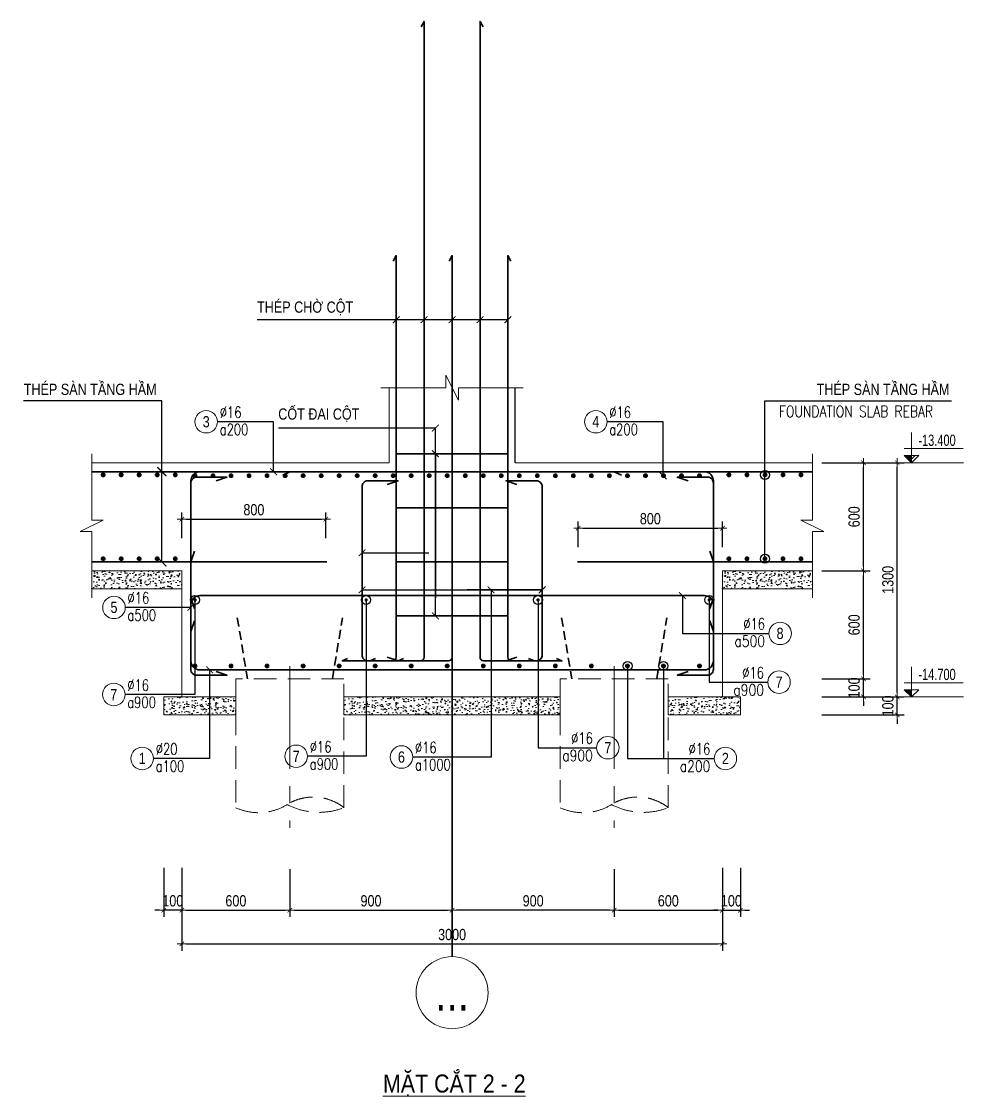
# Model space of a CAD drawing. Header units: millimetres. Extents: x -134772 to 596971, y -129535 to 35703.
# Drawn here: x 5715 to 10943, y 1907 to 7875 of the extents above; entities that cross this region are included whole.
import ezdxf
from ezdxf.enums import TextEntityAlignment as Align

# ---------------------------------------------------------------- set-up
doc = ezdxf.new("R2010")
doc.units = ezdxf.units.MM
doc.header["$MEASUREMENT"] = 0
doc.linetypes.add('CENTER2', pattern=[28.575, 19.05, -3.175, 3.175, -3.175])
doc.linetypes.add('HIDDEN', pattern=[0.375, 0.25, -0.125])
doc.layers.get('Defpoints').update_dxf_attribs({"color": 252})
for name, color, linetype, lineweight in [('KC-COT', 3, 'Continuous', 25), ('KC-TRUC', 5, 'CENTER2', 18), ('NDC_S_AXIS', 5, 'CENTER2', 15), ('NDC_S_BREAK-LINE', 1, 'Continuous', 15), ('NDC_S_CONTINUOUS', 3, 'Continuous', 20), ('NDC_S_DIM', 1, 'Continuous', 9), ('NDC_S_ENG TEXT', 2, 'Continuous', 9), ('NDC_S_ENG TITLE', 3, 'Continuous', 20), ('NDC_S_HATCH MATERIAL', 8, 'Continuous', 13), ('NDC_S_LEADER', 1, 'Continuous', 9), ('NDC_S_REBAR', 4, 'Continuous', 35), ('NDC_S_THIN LINE', 1, 'Continuous', 5), ('NDC_S_VN TEXT', 7, 'Continuous', 9)]:
    doc.layers.add(name, color=color, linetype=linetype, lineweight=lineweight)
doc.styles.add('ARIAL', font='arial.ttf', dxfattribs={"width": 0.8})
doc.styles.add('NDC_ARIAL', font='arial.ttf', dxfattribs={"width": 0.8})
doc.styles.add('NDC_ROMANS', font='romans.shx', dxfattribs={"width": 0.8})
doc.dimstyles.new('NDC_1-25', dxfattribs={"dimscale": 25, "dimtxt": 2.5, "dimasz": 1, "dimexe": 1.5, "dimexo": 0, "dimgap": 0.8, "dimtad": 1, "dimdec": 0, "dimdsep": 46, "dimtxsty": 'NDC_ARIAL', "dimblk": 'DIMMARK', "dimcen": 49999.938995, "dimdle": 1.5, "dimclrd": 1, "dimclre": 1, "dimclrt": 3, "dimadec": 0, "dimazin": 0, "dimtfac": 1, "dimtdec": 0, "dimtix": 1, "dimtmove": 2, "dimatfit": 3, "dimfxl": 1, "dimarcsym": 0})
doc.dimstyles.new('NDC_dim_25', dxfattribs={"dimscale": 25, "dimtxt": 2.5, "dimasz": 1.5, "dimexe": 1.5, "dimexo": 0, "dimgap": 1, "dimtad": 1, "dimdec": 0, "dimzin": 0, "dimdsep": 46, "dimtxsty": 'ARIAL', "dimblk": 'DIMMARK', "dimcen": 0.09, "dimdle": 1.2, "dimclrd": 1, "dimclre": 1, "dimclrt": 3, "dimadec": 0, "dimazin": 0, "dimtfac": 1, "dimtdec": 0, "dimtix": 1, "dimtofl": 0, "dimtmove": 0, "dimatfit": 3, "dimfxl": 3.75, "dimfxlon": 1, "dimtolj": 1, "dimtzin": 0, "dimarcsym": 0})
doc.dimstyles.new('NDC_dim_50', dxfattribs={"dimscale": 50, "dimtxt": 2.5, "dimasz": 1.5, "dimexe": 1.5, "dimexo": 0, "dimgap": 1, "dimtad": 1, "dimdec": 0, "dimzin": 0, "dimdsep": 46, "dimtxsty": 'ARIAL', "dimblk": 'DIMMARK', "dimcen": 0.09, "dimdle": 1.2, "dimclrd": 1, "dimclre": 1, "dimclrt": 3, "dimadec": 0, "dimazin": 0, "dimtfac": 1, "dimtdec": 0, "dimtix": 1, "dimtofl": 0, "dimtmove": 0, "dimatfit": 3, "dimfxl": 6, "dimtolj": 1, "dimtzin": 0, "dimarcsym": 0})

# ---------------------------------------------------------------- blocks, each defined once
blk = doc.blocks.new('DIMMARK')
at = {"layer": 'NDC_S_DIM', "color": 1}
blk.add_line((-1.5, 0), (1, 0), dxfattribs=at)
at = {"layer": 'NDC_S_DIM', "color": 2, "const_width": 0.15}
blk.add_lwpolyline([(-0.5, -0.5), (0.5, 0.5)], dxfattribs=at)
blk = doc.blocks.new('*D279')
at = {"layer": 'Defpoints', "color": 0, "transparency": 16777216}
for p in [(10155.6, 5425.1), (10387.7, 5425.1), (10155.6, 4825.1)]:
    blk.add_point(p, dxfattribs=at)
at = {"layer": 'NDC_S_DIM', "color": 1, "lineweight": -2, "transparency": 16777216}
for p, q in [((10155.6, 5425.1), (10425.2, 5425.1)), ((10387.7, 4850.1), (10387.7, 5400.1)), ((10155.6, 4825.1), (10425.2, 4825.1))]:
    blk.add_line(p, q, dxfattribs=at)
at = {"layer": 'NDC_S_DIM', "color": 1, "lineweight": -2, "transparency": 16777216, "xscale": 25, "yscale": 25, "zscale": 25}
for p, rotation in [((10387.7, 5425.1), 90), ((10387.7, 4825.1), 270)]:
    blk.add_blockref('DIMMARK', p, dxfattribs=dict(at, rotation=rotation))
at = {"layer": 'NDC_S_DIM', "color": 3, "transparency": 16777216, "insert": (10335.8, 5125.1), "char_height": 62.5, "attachment_point": 5, "rotation": 90, "style": 'NDC_ARIAL'}
blk.add_mtext('600', dxfattribs=at)
blk = doc.blocks.new('*D280')
at = {"layer": 'Defpoints', "color": 0, "transparency": 16777216}
for p in [(8104.4, 3168.8), (9004.4, 3168.8), (8104.4, 2940.9)]:
    blk.add_point(p, dxfattribs=at)
at = {"layer": 'NDC_S_DIM', "color": 1, "lineweight": -2, "transparency": 16777216}
for p, q in [((8104.4, 3168.8), (8104.4, 2903.4)), ((9004.4, 3168.8), (9004.4, 2903.4)), ((8979.4, 2940.9), (8129.4, 2940.9))]:
    blk.add_line(p, q, dxfattribs=at)
at = {"layer": 'NDC_S_DIM', "color": 1, "lineweight": -2, "transparency": 16777216, "xscale": 25, "yscale": 25, "zscale": 25, "rotation": 180}
blk.add_blockref('DIMMARK', (8104.4, 2940.9), dxfattribs=at)
at = {"layer": 'NDC_S_DIM', "color": 1, "lineweight": -2, "transparency": 16777216, "xscale": 25, "yscale": 25, "zscale": 25}
blk.add_blockref('DIMMARK', (9004.4, 2940.9), dxfattribs=at)
at = {"layer": 'NDC_S_DIM', "color": 3, "transparency": 16777216, "insert": (8554.4, 2992.8), "char_height": 62.5, "attachment_point": 5, "style": 'NDC_ARIAL'}
blk.add_mtext('900', dxfattribs=at)
blk = doc.blocks.new('*D281')
at = {"layer": 'Defpoints', "color": 0, "transparency": 16777216}
for p in [(7204.4, 3168.8), (8104.4, 3168.8), (8104.4, 2940.9)]:
    blk.add_point(p, dxfattribs=at)
at = {"layer": 'NDC_S_DIM', "color": 1, "lineweight": -2, "transparency": 16777216}
for p, q in [((7204.4, 3168.8), (7204.4, 2903.4)), ((8104.4, 3168.8), (8104.4, 2903.4)), ((7229.4, 2940.9), (8079.4, 2940.9))]:
    blk.add_line(p, q, dxfattribs=at)
at = {"layer": 'NDC_S_DIM', "color": 1, "lineweight": -2, "transparency": 16777216, "xscale": 25, "yscale": 25, "zscale": 25, "rotation": 180}
blk.add_blockref('DIMMARK', (7204.4, 2940.9), dxfattribs=at)
at = {"layer": 'NDC_S_DIM', "color": 1, "lineweight": -2, "transparency": 16777216, "xscale": 25, "yscale": 25, "zscale": 25}
blk.add_blockref('DIMMARK', (8104.4, 2940.9), dxfattribs=at)
at = {"layer": 'NDC_S_DIM', "color": 3, "transparency": 16777216, "insert": (7654.4, 2992.8), "char_height": 62.5, "attachment_point": 5, "style": 'NDC_ARIAL'}
blk.add_mtext('900', dxfattribs=at)
blk = doc.blocks.new('kata_block_THEP')
at = {"layer": 'NDC_S_REBAR', "color": 0}
for p, q in [((-0.5, 0), (0.5, 0)), ((-0.35, 0.35), (0.35, -0.35)), ((0.35, 0.35), (-0.35, -0.35)), ((0, 0.5), (0, -0.5))]:
    blk.add_line(p, q, dxfattribs=at)
at = {"layer": 'NDC_S_REBAR', "color": 0, "const_width": 0.0833}
blk.add_lwpolyline([(-0.5, 0, 1), (0.5, 0, 1), (-0.5, 0, 1)], format="xyb", dxfattribs=at)
blk = doc.blocks.new('*U282')
at = {"layer": 'NDC_S_REBAR', "xscale": 25, "yscale": 25, "zscale": 25}
blk.add_blockref('kata_block_THEP', (0, 0), dxfattribs=at)
blk = doc.blocks.new('*U283')
at = {"layer": 'NDC_S_CONTINUOUS', "color": 0, "linetype": 'ByBlock', "lineweight": -2, "transparency": 16777216}
for p in [(0, 0), (100, 0), (200, 0), (300, 0), (400, 0)]:
    blk.add_blockref('*U282', p, dxfattribs=at)
blk = doc.blocks.new('*U284')
at = {"layer": 'NDC_S_REBAR', "xscale": 25, "yscale": 25, "zscale": 25}
blk.add_blockref('kata_block_THEP', (0, 0), dxfattribs=at)
blk = doc.blocks.new('*U285')
at = {"layer": 'NDC_S_CONTINUOUS', "color": 0, "linetype": 'ByBlock', "lineweight": -2, "transparency": 16777216}
for p in [(0, 0), (100, 0), (200, 0), (300, 0), (400, 0)]:
    blk.add_blockref('*U284', p, dxfattribs=at)
blk = doc.blocks.new('*U286')
at = {"layer": 'NDC_S_REBAR', "xscale": 25, "yscale": 25, "zscale": 25}
blk.add_blockref('kata_block_THEP', (0, 0), dxfattribs=at)
blk = doc.blocks.new('*U287')
at = {"layer": 'NDC_S_CONTINUOUS', "color": 0, "linetype": 'ByBlock', "lineweight": -2, "transparency": 16777216}
for p in [(0, 0), (100, 0), (200, 0), (300, 0), (400, 0)]:
    blk.add_blockref('*U286', p, dxfattribs=at)
blk = doc.blocks.new('*U288')
at = {"layer": 'NDC_S_REBAR', "xscale": 25, "yscale": 25, "zscale": 25}
blk.add_blockref('kata_block_THEP', (0, 0), dxfattribs=at)
blk = doc.blocks.new('*U289')
at = {"layer": 'NDC_S_CONTINUOUS', "color": 0, "linetype": 'ByBlock', "lineweight": -2, "transparency": 16777216}
for p in [(0, 0), (100, 0), (200, 0), (300, 0), (400, 0), (500, 0), (600, 0), (700, 0), (800, 0), (900, 0), (1000, 0), (1100, 0), (1200, 0), (1300, 0), (1400, 0), (1500, 0), (1600, 0), (1700, 0), (1800, 0), (1900, 0), (2000, 0), (2100, 0), (2200, 0), (2300, 0), (2400, 0), (2500, 0), (2600, 0), (2700, 0), (2800, 0)]:
    blk.add_blockref('*U288', p, dxfattribs=at)
blk = doc.blocks.new('*U418')
at = {"layer": 'KC-TRUC', "ltscale": 30}
blk.add_line((0, 170.3), (0, -728.2), dxfattribs=at)
at = {"layer": 'NDC_S_HATCH MATERIAL', "color": 2, "linetype": 'HIDDEN', "ltscale": 500}
blk.add_lwpolyline([(300, -616.1), (300, 99.5), (-300, 99.5), (-300, -616.1)], dxfattribs=at)
for centre, major_axis, start_param, end_param in [((129.9, -832), (-194.4, 194.4), -1.452433, -0.227584), ((-173.7, -344.3), (-211.9, 211.9), 1.921341, 2.912184), ((161.3, -259.3), (270.7, 270.7), 3.446929, 4.297833)]:
    blk.add_ellipse(centre, major_axis=major_axis, ratio=1, start_param=start_param, end_param=end_param, dxfattribs=at)
at = {"layer": 'NDC_S_REBAR', "linetype": 'HIDDEN', "ltscale": 200}
for p, q in [((-292.1, 438.2), (-235.7, 100)), ((235.7, 100), (292.1, 438.2))]:
    blk.add_line(p, q, dxfattribs=at)
blk = doc.blocks.new('*D290')
at = {"layer": 'Defpoints', "color": 0, "transparency": 16777216}
for p in [(6504.4, 3176.2), (6604.4, 3176.2), (6504.4, 2940.9)]:
    blk.add_point(p, dxfattribs=at)
at = {"layer": 'NDC_S_DIM', "color": 1, "lineweight": -2, "transparency": 16777216}
for p, q in [((6504.4, 3176.2), (6504.4, 2903.4)), ((6604.4, 3176.2), (6604.4, 2903.4)), ((6479.4, 2940.9), (6454.4, 2940.9)), ((6604.4, 2940.9), (6504.4, 2940.9)), ((6629.4, 2940.9), (6654.4, 2940.9))]:
    blk.add_line(p, q, dxfattribs=at)
at = {"layer": 'NDC_S_DIM', "color": 1, "lineweight": -2, "transparency": 16777216, "xscale": 25, "yscale": 25, "zscale": 25}
blk.add_blockref('DIMMARK', (6504.4, 2940.9), dxfattribs=at)
at = {"layer": 'NDC_S_DIM', "color": 1, "lineweight": -2, "transparency": 16777216, "xscale": 25, "yscale": 25, "zscale": 25, "rotation": 180}
blk.add_blockref('DIMMARK', (6604.4, 2940.9), dxfattribs=at)
at = {"layer": 'NDC_S_DIM', "color": 3, "transparency": 16777216, "insert": (6554.4, 2992.8), "char_height": 62.5, "attachment_point": 5, "style": 'NDC_ARIAL'}
blk.add_mtext('100', dxfattribs=at)
blk = doc.blocks.new('*D291')
at = {"layer": 'Defpoints', "color": 0, "transparency": 16777216}
for p in [(6604.4, 3176.2), (7204.4, 3168.8), (7204.4, 2940.9)]:
    blk.add_point(p, dxfattribs=at)
at = {"layer": 'NDC_S_DIM', "color": 1, "lineweight": -2, "transparency": 16777216}
for p, q in [((6604.4, 3176.2), (6604.4, 2903.4)), ((7204.4, 3168.8), (7204.4, 2903.4)), ((6629.4, 2940.9), (7179.4, 2940.9))]:
    blk.add_line(p, q, dxfattribs=at)
at = {"layer": 'NDC_S_DIM', "color": 1, "lineweight": -2, "transparency": 16777216, "xscale": 25, "yscale": 25, "zscale": 25, "rotation": 180}
blk.add_blockref('DIMMARK', (6604.4, 2940.9), dxfattribs=at)
at = {"layer": 'NDC_S_DIM', "color": 1, "lineweight": -2, "transparency": 16777216, "xscale": 25, "yscale": 25, "zscale": 25}
blk.add_blockref('DIMMARK', (7204.4, 2940.9), dxfattribs=at)
at = {"layer": 'NDC_S_DIM', "color": 3, "transparency": 16777216, "insert": (6904.4, 2992.8), "char_height": 62.5, "attachment_point": 5, "style": 'NDC_ARIAL'}
blk.add_mtext('600', dxfattribs=at)
blk = doc.blocks.new('*D292')
at = {"layer": 'Defpoints', "color": 0, "transparency": 16777216}
for p in [(9004.4, 3168.8), (9604.4, 3176.2), (9604.4, 2940.9)]:
    blk.add_point(p, dxfattribs=at)
at = {"layer": 'NDC_S_DIM', "color": 1, "lineweight": -2, "transparency": 16777216}
for p, q in [((9004.4, 3168.8), (9004.4, 2903.4)), ((9604.4, 3176.2), (9604.4, 2903.4)), ((9029.4, 2940.9), (9579.4, 2940.9))]:
    blk.add_line(p, q, dxfattribs=at)
at = {"layer": 'NDC_S_DIM', "color": 1, "lineweight": -2, "transparency": 16777216, "xscale": 25, "yscale": 25, "zscale": 25, "rotation": 180}
blk.add_blockref('DIMMARK', (9004.4, 2940.9), dxfattribs=at)
at = {"layer": 'NDC_S_DIM', "color": 1, "lineweight": -2, "transparency": 16777216, "xscale": 25, "yscale": 25, "zscale": 25}
blk.add_blockref('DIMMARK', (9604.4, 2940.9), dxfattribs=at)
at = {"layer": 'NDC_S_DIM', "color": 3, "transparency": 16777216, "insert": (9304.4, 2992.8), "char_height": 62.5, "attachment_point": 5, "style": 'NDC_ARIAL'}
blk.add_mtext('600', dxfattribs=at)
blk = doc.blocks.new('*D293')
at = {"layer": 'Defpoints', "color": 0, "transparency": 16777216}
for p in [(9604.4, 3176.2), (9704.4, 3176.2), (9704.4, 2940.9)]:
    blk.add_point(p, dxfattribs=at)
at = {"layer": 'NDC_S_DIM', "color": 1, "lineweight": -2, "transparency": 16777216}
for p, q in [((9604.4, 3176.2), (9604.4, 2903.4)), ((9704.4, 3176.2), (9704.4, 2903.4)), ((9579.4, 2940.9), (9554.4, 2940.9)), ((9604.4, 2940.9), (9704.4, 2940.9)), ((9729.4, 2940.9), (9754.4, 2940.9))]:
    blk.add_line(p, q, dxfattribs=at)
at = {"layer": 'NDC_S_DIM', "color": 1, "lineweight": -2, "transparency": 16777216, "xscale": 25, "yscale": 25, "zscale": 25}
blk.add_blockref('DIMMARK', (9604.4, 2940.9), dxfattribs=at)
at = {"layer": 'NDC_S_DIM', "color": 1, "lineweight": -2, "transparency": 16777216, "xscale": 25, "yscale": 25, "zscale": 25, "rotation": 180}
blk.add_blockref('DIMMARK', (9704.4, 2940.9), dxfattribs=at)
at = {"layer": 'NDC_S_DIM', "color": 3, "transparency": 16777216, "insert": (9654.4, 2992.8), "char_height": 62.5, "attachment_point": 5, "style": 'NDC_ARIAL'}
blk.add_mtext('100', dxfattribs=at)
blk = doc.blocks.new('*D294')
at = {"layer": 'Defpoints', "color": 0, "transparency": 16777216}
for p in [(6604.4, 3176.2), (9604.4, 3176.2), (9604.4, 2753.4)]:
    blk.add_point(p, dxfattribs=at)
at = {"layer": 'NDC_S_DIM', "color": 1, "lineweight": -2, "transparency": 16777216}
for p, q in [((6604.4, 3176.2), (6604.4, 2715.9)), ((9604.4, 3176.2), (9604.4, 2715.9)), ((6629.4, 2753.4), (9579.4, 2753.4))]:
    blk.add_line(p, q, dxfattribs=at)
at = {"layer": 'NDC_S_DIM', "color": 1, "lineweight": -2, "transparency": 16777216, "xscale": 25, "yscale": 25, "zscale": 25, "rotation": 180}
blk.add_blockref('DIMMARK', (6604.4, 2753.4), dxfattribs=at)
at = {"layer": 'NDC_S_DIM', "color": 1, "lineweight": -2, "transparency": 16777216, "xscale": 25, "yscale": 25, "zscale": 25}
blk.add_blockref('DIMMARK', (9604.4, 2753.4), dxfattribs=at)
at = {"layer": 'NDC_S_DIM', "color": 3, "transparency": 16777216, "insert": (8104.4, 2805.3), "char_height": 62.5, "attachment_point": 5, "style": 'NDC_ARIAL'}
blk.add_mtext('3000', dxfattribs=at)
blk = doc.blocks.new('*U295')
at = {"layer": 'NDC_S_REBAR', "xscale": 25, "yscale": 25, "zscale": 25}
blk.add_blockref('kata_block_THEP', (0, 0), dxfattribs=at)
blk = doc.blocks.new('*U296')
at = {"layer": 'NDC_S_CONTINUOUS', "color": 0, "linetype": 'ByBlock', "lineweight": -2, "transparency": 16777216}
for p in [(0, 0), (200, 0), (400, 0), (600, 0), (800, 0), (1000, 0), (1200, 0), (1400, 0), (1600, 0), (1800, 0), (2000, 0), (2200, 0), (2400, 0), (2600, 0), (2800, 0)]:
    blk.add_blockref('*U295', p, dxfattribs=at)
blk = doc.blocks.new('*D297')
at = {"layer": 'Defpoints', "color": 0, "transparency": 16777216}
for p in [(10155.6, 4125.1), (10575.2, 4125.1), (10155.6, 4025.1)]:
    blk.add_point(p, dxfattribs=at)
at = {"layer": 'NDC_S_DIM', "color": 1, "lineweight": -2, "transparency": 16777216}
for p, q in [((10155.6, 4125.1), (10612.7, 4125.1)), ((10575.2, 4150.1), (10575.2, 4175.1)), ((10575.2, 4025.1), (10575.2, 4125.1)), ((10155.6, 4025.1), (10612.7, 4025.1)), ((10575.2, 4000.1), (10575.2, 3975.1))]:
    blk.add_line(p, q, dxfattribs=at)
at = {"layer": 'NDC_S_DIM', "color": 1, "lineweight": -2, "transparency": 16777216, "xscale": 25, "yscale": 25, "zscale": 25}
for p, rotation in [((10575.2, 4125.1), 270), ((10575.2, 4025.1), 90)]:
    blk.add_blockref('DIMMARK', p, dxfattribs=dict(at, rotation=rotation))
at = {"layer": 'NDC_S_DIM', "color": 3, "transparency": 16777216, "insert": (10523.3, 4075.1), "char_height": 62.5, "attachment_point": 5, "rotation": 90, "style": 'NDC_ARIAL'}
blk.add_mtext('100', dxfattribs=at)
blk = doc.blocks.new('*D298')
at = {"layer": 'Defpoints', "color": 0, "transparency": 16777216}
for p in [(10155.6, 5425.1), (10575.2, 5425.1), (10155.6, 4125.1)]:
    blk.add_point(p, dxfattribs=at)
at = {"layer": 'NDC_S_DIM', "color": 1, "lineweight": -2, "transparency": 16777216}
for p, q in [((10155.6, 5425.1), (10612.7, 5425.1)), ((10575.2, 4150.1), (10575.2, 5400.1)), ((10155.6, 4125.1), (10612.7, 4125.1))]:
    blk.add_line(p, q, dxfattribs=at)
at = {"layer": 'NDC_S_DIM', "color": 1, "lineweight": -2, "transparency": 16777216, "xscale": 25, "yscale": 25, "zscale": 25}
for p, rotation in [((10575.2, 5425.1), 90), ((10575.2, 4125.1), 270)]:
    blk.add_blockref('DIMMARK', p, dxfattribs=dict(at, rotation=rotation))
at = {"layer": 'NDC_S_DIM', "color": 3, "transparency": 16777216, "insert": (10523.3, 4775.1), "char_height": 62.5, "attachment_point": 5, "rotation": 90, "style": 'NDC_ARIAL'}
blk.add_mtext('1300', dxfattribs=at)
blk = doc.blocks.new('*D299')
at = {"layer": 'Defpoints', "color": 0, "transparency": 16777216}
for p in [(10155.6, 4225.4), (10387.7, 4225.4), (10155.6, 4125)]:
    blk.add_point(p, dxfattribs=at)
at = {"layer": 'NDC_S_DIM', "color": 1, "lineweight": -2, "transparency": 16777216}
for p, q in [((10387.7, 4250.4), (10387.7, 4275.4)), ((10155.6, 4225.4), (10425.2, 4225.4)), ((10387.7, 4125), (10387.7, 4225.4)), ((10155.6, 4125), (10425.2, 4125)), ((10387.7, 4100), (10387.7, 4075))]:
    blk.add_line(p, q, dxfattribs=at)
at = {"layer": 'NDC_S_DIM', "color": 1, "lineweight": -2, "transparency": 16777216, "xscale": 25, "yscale": 25, "zscale": 25}
for p, rotation in [((10387.7, 4225.4), 270), ((10387.7, 4125), 90)]:
    blk.add_blockref('DIMMARK', p, dxfattribs=dict(at, rotation=rotation))
at = {"layer": 'NDC_S_DIM', "color": 3, "transparency": 16777216, "insert": (10335.8, 4175.2), "char_height": 62.5, "attachment_point": 5, "rotation": 90, "style": 'NDC_ARIAL'}
blk.add_mtext('100', dxfattribs=at)
blk = doc.blocks.new('*D300')
at = {"layer": 'Defpoints', "color": 0, "transparency": 16777216}
for p in [(10155.6, 4825.1), (10387.7, 4825.1), (10155.6, 4225.4)]:
    blk.add_point(p, dxfattribs=at)
at = {"layer": 'NDC_S_DIM', "color": 1, "lineweight": -2, "transparency": 16777216}
for p, q in [((10155.6, 4825.1), (10425.2, 4825.1)), ((10387.7, 4250.4), (10387.7, 4800.1)), ((10155.6, 4225.4), (10425.2, 4225.4))]:
    blk.add_line(p, q, dxfattribs=at)
at = {"layer": 'NDC_S_DIM', "color": 1, "lineweight": -2, "transparency": 16777216, "xscale": 25, "yscale": 25, "zscale": 25}
for p, rotation in [((10387.7, 4825.1), 90), ((10387.7, 4225.4), 270)]:
    blk.add_blockref('DIMMARK', p, dxfattribs=dict(at, rotation=rotation))
at = {"layer": 'NDC_S_DIM', "color": 3, "transparency": 16777216, "insert": (10335.8, 4525.2), "char_height": 62.5, "attachment_point": 5, "rotation": 90, "style": 'NDC_ARIAL'}
blk.add_mtext('600', dxfattribs=at)
blk = doc.blocks.new('*U301')
at = {"layer": 'NDC_S_REBAR', "ltscale": 1500}
blk.add_line((-310, 0), (310, 0), dxfattribs=at)
blk = doc.blocks.new('*U302')
at = {"layer": 'NDC_S_ENG TEXT', "color": 0, "linetype": 'ByBlock', "lineweight": -2, "transparency": 16777216}
for p in [(0, 900), (0, 600), (0, 300), (0, 0)]:
    blk.add_blockref('*U301', p, dxfattribs=at)
blk = doc.blocks.new('*U8')
at = {"layer": 'NDC_S_DIM'}
blk.add_circle((0, 0), 5, dxfattribs=at)
at = {"color": 7, "style": 'ARIAL', "width": 0.8}
blk.add_attdef('GRID', text='', height=5, dxfattribs=at).set_placement((0, 0), align=Align.MIDDLE)
blk = doc.blocks.new('*U11')
blk.add_circle((-2.5, 0), 2.5)
at = {"layer": 'NDC_S_VN TEXT', "color": 3, "style": 'NDC_ROMANS', "width": 0.75}
for tag, p in [('DK1', (0.5, 0.85)), ('KC1', (0.5, -2.97))]:
    blk.add_attdef(tag, p, '', height=2.5, dxfattribs=at)
at = {"layer": 'NDC_S_VN TEXT', "color": 7, "style": 'ARIAL', "width": 0.8}
blk.add_attdef('SH2', text='', height=2.5, dxfattribs=at).set_placement((-2.5, 0), align=Align.MIDDLE)
blk = doc.blocks.new('*U12')
blk.add_circle((2.5, 0), 2.5)
at = {"layer": 'NDC_S_VN TEXT', "color": 3, "style": 'NDC_ROMANS'}
for tag, width, p in [('DK2', 0.75, (-0.85, 0.85)), ('KC2', 0.8, (-0.85, -2.97))]:
    blk.add_attdef(tag, text='', height=2.5, dxfattribs=dict(at, width=width)).set_placement(p, align=Align.RIGHT)
at = {"layer": 'NDC_S_VN TEXT', "color": 7, "style": 'ARIAL', "width": 0.8}
blk.add_attdef('SH3', text='', height=2.5, dxfattribs=at).set_placement((2.5, 0), align=Align.MIDDLE)
blk = doc.blocks.new('CD')
blk.add_hatch(color=2).paths.add_polyline_path([(0, 160), (-161, 160), (0, 0)])
at = {"ltscale": 50}
h = blk.add_hatch(dxfattribs=at)
h.set_pattern_fill('ANSI31', color=8, scale=140.625054, style=0)
h.set_pattern_definition([(45, (6e-10, 0), (-315.7, 315.7), [])])
h.paths.add_polyline_path([(0, 160), (0, 0), (161, 160)])
at = {"color": 8, "ltscale": 50}
for p, q in [((-159, 314), (1147, 314)), ((1156, 0), (-164, 0))]:
    blk.add_line(p, q, dxfattribs=at)
for points in [[(0, 669), (0, 0)], [(0, 0), (-161, 160), (0, 160)], [(0, 0), (161, 160), (0, 160)]]:
    blk.add_lwpolyline(points, dxfattribs=at)
at = {"color": 3, "style": 'NDC_ARIAL', "width": 0.7}
blk.add_attdef('COT', (154, 375), '', height=250, dxfattribs=at)
blk = doc.blocks.new('*U303')
at = {"layer": 'NDC_S_REBAR', "xscale": 25, "yscale": 25, "zscale": 25}
blk.add_blockref('kata_block_THEP', (0, 0), dxfattribs=at)
blk = doc.blocks.new('*D1333')
at = {"layer": 'Defpoints', "color": 0, "transparency": 16777216}
for p in [(7404.4, 5112.1), (6604.4, 5006.7), (7404.4, 5006.7)]:
    blk.add_point(p, dxfattribs=at)
at = {"layer": 'NDC_S_DIM', "color": 1, "lineweight": -2, "transparency": 16777216}
for p, q in [((6604.4, 5006.7), (6604.4, 5149.6)), ((7404.4, 5006.7), (7404.4, 5149.6)), ((6629.4, 5112.1), (7379.4, 5112.1))]:
    blk.add_line(p, q, dxfattribs=at)
at = {"layer": 'NDC_S_DIM', "color": 1, "lineweight": -2, "transparency": 16777216, "xscale": 25, "yscale": 25, "zscale": 25, "rotation": 180}
blk.add_blockref('DIMMARK', (6604.4, 5112.1), dxfattribs=at)
at = {"layer": 'NDC_S_DIM', "color": 1, "lineweight": -2, "transparency": 16777216, "xscale": 25, "yscale": 25, "zscale": 25}
blk.add_blockref('DIMMARK', (7404.4, 5112.1), dxfattribs=at)
at = {"layer": 'NDC_S_DIM', "color": 3, "transparency": 16777216, "insert": (7004.4, 5164), "char_height": 62.5, "attachment_point": 5, "style": 'NDC_ARIAL'}
blk.add_mtext('800', dxfattribs=at)
blk = doc.blocks.new('*D1334')
at = {"layer": 'Defpoints', "color": 0, "transparency": 16777216}
for p in [(9604.6, 5062.1), (8804.6, 4956.7), (9604.6, 4956.7)]:
    blk.add_point(p, dxfattribs=at)
at = {"layer": 'NDC_S_DIM', "color": 1, "lineweight": -2, "transparency": 16777216}
for p, q in [((8804.6, 4956.7), (8804.6, 5099.6)), ((9604.6, 4956.7), (9604.6, 5099.6)), ((8829.6, 5062.1), (9579.6, 5062.1))]:
    blk.add_line(p, q, dxfattribs=at)
at = {"layer": 'NDC_S_DIM', "color": 1, "lineweight": -2, "transparency": 16777216, "xscale": 25, "yscale": 25, "zscale": 25, "rotation": 180}
blk.add_blockref('DIMMARK', (8804.6, 5062.1), dxfattribs=at)
at = {"layer": 'NDC_S_DIM', "color": 1, "lineweight": -2, "transparency": 16777216, "xscale": 25, "yscale": 25, "zscale": 25}
blk.add_blockref('DIMMARK', (9604.6, 5062.1), dxfattribs=at)
at = {"layer": 'NDC_S_DIM', "color": 3, "transparency": 16777216, "insert": (9204.6, 5114), "char_height": 62.5, "attachment_point": 5, "style": 'NDC_ARIAL'}
blk.add_mtext('800', dxfattribs=at)

msp = doc.modelspace()

# ---------------------------------------------------------------- hatches: boundary and pattern name
at = {"layer": 'NDC_S_HATCH MATERIAL'}
h = msp.add_hatch(dxfattribs=at)
h.set_pattern_fill('AR-CONC', color=256, scale=8)
h.set_pattern_definition([(50, (-4195.644, 31445.2), (57.380815, -5.02017), [6, -66]), (355, (-4195.644, 31445.2), (-11.10011, 60.17537), [4.8, -52.8]), (100.45144, (-4190.86, 31444.78), (46.28071, 55.1552), [5.09922, -56.09137]), (46.1842, (-4195.644, 31461.2), (85.3793, -13.24154), [9, -99]), (96.63564, (-4188.53, 31460.1), (74.77296, 77.9295), [7.64883, -84.1371]), (351.18416, (-4195.64, 31461.2), (74.77296, 77.9295), [7.2, -79.2]), (21, (-4187.644, 31457.2), (47.752564, -32.20951), [6, -66]), (326, (-4187.644, 31457.2), (19.46523, 58.012), [4.8, -52.8]), (71.45144, (-4183.665, 31454.515), (67.21779, 25.80249), [5.09922, -56.09137]), (37.5, (-4195.644, 31445.2), (0.972788, 26.631508), [0, -52.16, 0, -53.6, 0, -53]), (7.5, (-4195.644, 31445.2), (21.045563, 31.552937), [0, -30.56, 0, -50.96, 0, -20.2]), (327.5, (-4213.484, 31445.2), (42.705795, -1.80439), [0, -20, 0, -62.4, 0, -82.8]), (317.5, (-4221.484, 31445.2), (46.654894, 8.0084), [0, -26, 0, -41.44, 0, -58.8])])
h.paths.add_polyline_path([(6104.4, 4825.1), (6604.4, 4825.1), (6604.4, 4725.1), (6104.4, 4725.1)])
h = msp.add_hatch(dxfattribs=at)
h.set_pattern_fill('AR-CONC', color=256, scale=8)
h.set_pattern_definition([(50, (-695.644, 31445.2), (57.380815, -5.02017), [6, -66]), (355, (-695.644, 31445.2), (-11.10011, 60.17537), [4.8, -52.8]), (100.45144, (-690.86, 31444.78), (46.28071, 55.1552), [5.09922, -56.09137]), (46.1842, (-695.644, 31461.2), (85.3793, -13.24154), [9, -99]), (96.63564, (-688.53, 31460.1), (74.77296, 77.9295), [7.64883, -84.1371]), (351.18416, (-695.64, 31461.2), (74.77296, 77.9295), [7.2, -79.2]), (21, (-687.644, 31457.2), (47.752564, -32.20951), [6, -66]), (326, (-687.644, 31457.2), (19.46523, 58.012), [4.8, -52.8]), (71.45144, (-683.665, 31454.515), (67.21779, 25.80249), [5.09922, -56.09137]), (37.5, (-695.644, 31445.2), (0.972788, 26.631508), [0, -52.16, 0, -53.6, 0, -53]), (7.5, (-695.644, 31445.2), (21.045563, 31.552937), [0, -30.56, 0, -50.96, 0, -20.2]), (327.5, (-713.484, 31445.2), (42.705795, -1.80439), [0, -20, 0, -62.4, 0, -82.8]), (317.5, (-721.484, 31445.2), (46.654894, 8.0084), [0, -26, 0, -41.44, 0, -58.8])])
h.paths.add_polyline_path([(9604.4, 4825.1), (10104.4, 4825.1), (10104.4, 4725.1), (9604.4, 4725.1)])
h = msp.add_hatch(dxfattribs=at)
h.set_pattern_fill('AR-CONC', color=256, scale=8)
h.set_pattern_definition([(50, (-2595.64, 30745.2), (57.380815, -5.02017), [6, -66]), (355, (-2595.64, 30745.2), (-11.10011, 60.17537), [4.8, -52.8]), (100.45144, (-2590.86, 30744.78), (46.28071, 55.1552), [5.09922, -56.09137]), (46.1842, (-2595.64, 30761.2), (85.3793, -13.24154), [9, -99]), (96.63564, (-2588.525, 30760.095), (74.77296, 77.9295), [7.64883, -84.1371]), (351.18416, (-2595.64, 30761.2), (74.77296, 77.9295), [7.2, -79.2]), (21, (-2587.64, 30757.2), (47.752564, -32.20951), [6, -66]), (326, (-2587.64, 30757.2), (19.46523, 58.012), [4.8, -52.8]), (71.45144, (-2583.66, 30754.514), (67.21779, 25.80249), [5.09922, -56.09137]), (37.5, (-2595.64, 30745.198), (0.972788, 26.631508), [0, -52.16, 0, -53.6, 0, -53]), (7.5, (-2595.64, 30745.198), (21.045563, 31.552937), [0, -30.56, 0, -50.96, 0, -20.2]), (327.5, (-2613.48, 30745.198), (42.705795, -1.80439), [0, -20, 0, -62.4, 0, -82.8]), (317.5, (-2621.48, 30745.2), (46.654894, 8.0084), [0, -26, 0, -41.44, 0, -58.8])])
h.paths.add_polyline_path([(6504.4, 4125.1), (6904.4, 4125.1), (6904.4, 4025.1), (6504.4, 4025.1)])
h = msp.add_hatch(dxfattribs=at)
h.set_pattern_fill('AR-CONC', color=256, scale=8)
h.set_pattern_definition([(50, (-1595.66, 30745.25), (57.380815, -5.02017), [6, -66]), (355, (-1595.66, 30745.25), (-11.10011, 60.17537), [4.8, -52.8]), (100.45144, (-1590.88, 30744.83), (46.28071, 55.1552), [5.09922, -56.09137]), (46.1842, (-1595.66, 30761.25), (85.3793, -13.24154), [9, -99]), (96.63564, (-1588.546, 30760.15), (74.77296, 77.9295), [7.64883, -84.1371]), (351.18416, (-1595.66, 30761.25), (74.77296, 77.9295), [7.2, -79.2]), (21, (-1587.66, 30757.25), (47.752564, -32.20951), [6, -66]), (326, (-1587.66, 30757.25), (19.46523, 58.012), [4.8, -52.8]), (71.45144, (-1583.68, 30754.566), (67.21779, 25.80249), [5.09922, -56.09137]), (37.5, (-1595.66, 30745.25), (0.972788, 26.631508), [0, -52.16, 0, -53.6, 0, -53]), (7.5, (-1595.66, 30745.25), (21.045563, 31.552937), [0, -30.56, 0, -50.96, 0, -20.2]), (327.5, (-1613.5, 30745.25), (42.705795, -1.80439), [0, -20, 0, -62.4, 0, -82.8]), (317.5, (-1621.5, 30745.25), (46.654894, 8.0084), [0, -26, 0, -41.44, 0, -58.8])])
h.paths.add_polyline_path([(7504.3, 4125.1), (8704.4, 4125.1), (8704.4, 4025.1), (7504.3, 4025.1)])
h = msp.add_hatch(dxfattribs=at)
h.set_pattern_fill('AR-CONC', color=256, scale=8)
h.set_pattern_definition([(50, (-1695.666, 30745.283), (57.380815, -5.02017), [6, -66]), (355, (-1695.666, 30745.28), (-11.10011, 60.17537), [4.8, -52.8]), (100.45144, (-1690.884, 30744.864), (46.28071, 55.1552), [5.09922, -56.09137]), (46.1842, (-1695.666, 30761.28), (85.3793, -13.24154), [9, -99]), (96.63564, (-1688.55, 30760.18), (74.77296, 77.92949), [7.64883, -84.1371]), (351.18416, (-1695.67, 30761.28), (74.77296, 77.9295), [7.2, -79.2]), (21, (-1687.666, 30757.283), (47.752564, -32.20951), [6, -66]), (326, (-1687.666, 30757.28), (19.46523, 58.012), [4.8, -52.8]), (71.45144, (-1683.687, 30754.6), (67.21779, 25.80249), [5.09922, -56.09137]), (37.5, (-1695.666, 30745.283), (0.972788, 26.631508), [0, -52.16, 0, -53.6, 0, -53]), (7.5, (-1695.666, 30745.283), (21.045563, 31.552937), [0, -30.56, 0, -50.96, 0, -20.2]), (327.5, (-1713.506, 30745.283), (42.705795, -1.80439), [0, -20, 0, -62.4, 0, -82.8]), (317.5, (-1721.506, 30745.283), (46.654894, 8.0084), [0, -26, 0, -41.44, 0, -58.8])])
h.paths.add_polyline_path([(9304.3, 4125.2), (9704.3, 4125.1), (9704.3, 4025.1), (9304.3, 4025.2)])

# ---------------------------------------------------------------- linework, layer by layer
at = {"layer": 'KC-COT', "ltscale": 4}
msp.add_line((8454.4, 5425.1), (8454.4, 5841.9), dxfattribs=at)
at = {"layer": 'NDC_S_BREAK-LINE'}
for points in [[(7709.4, 5841.9), (8069.4, 5841.9), (8069.4, 5911.9), (8139.4, 5771.9), (8139.4, 5841.9), (8499.4, 5841.9)], [(6104.4, 4675.1), (6104.4, 5043.1), (6040.4, 5043.1), (6168.4, 5107.1), (6104.4, 5107.1), (6104.4, 5475.1)], [(10104.4, 4675.1), (10104.4, 5043.1), (10168.4, 5043.1), (10040.4, 5107.1), (10104.4, 5107.1), (10104.4, 5475.1)]]:
    msp.add_lwpolyline(points, dxfattribs=at)
at = {"layer": 'NDC_S_CONTINUOUS', "ltscale": 4}
for p, q in [((10104.4, 5425.1), (8454.4, 5425.1)), ((6104.4, 4825.1), (6604.4, 4825.1)), ((6604.4, 4825.1), (6604.4, 4125.1)), ((9604.4, 4125.1), (9604.4, 4825.1)), ((9604.4, 4825.1), (10104.4, 4825.1)), ((6604.4, 4125.1), (6904.4, 4125.1)), ((9304.3, 4124.9), (9604.4, 4125.1))]:
    msp.add_line(p, q, dxfattribs=at)
for points in [[(7754.4, 5841.9), (7754.4, 5425.1), (6104.4, 5425.1)], [(7504.3, 4125.1), (8704.4, 4125.1)]]:
    msp.add_lwpolyline(points, dxfattribs=at)
at = {"layer": 'NDC_S_HATCH MATERIAL'}
for points in [[(6104.4, 4825.1), (6604.4, 4825.1), (6604.4, 4725.1), (6104.4, 4725.1)], [(9604.4, 4825.1), (10104.4, 4825.1), (10104.4, 4725.1), (9604.4, 4725.1)], [(6504.4, 4125.1), (6904.4, 4125.1), (6904.4, 4025.1), (6504.4, 4025.1)], [(7504.3, 4125.1), (8704.4, 4125.1), (8704.4, 4025.1), (7504.3, 4025.1)], [(9304.3, 4125), (9704.3, 4125.1), (9704.3, 4025.1), (9304.3, 4025)]]:
    msp.add_lwpolyline(points, close=True, dxfattribs=at)
at = {"layer": 'NDC_S_REBAR', "ltscale": 0.005}
for p, q in [((6104.4, 4875.1), (7408.5, 4875.1)), ((8800, 4875.1), (9004.4, 4875.1)), ((10104.4, 4875.1), (9004.4, 4875.1))]:
    msp.add_line(p, q, dxfattribs=at)
at = {"layer": 'NDC_S_REBAR', "color": 8, "ltscale": 0.005}
for points in [[(7932.6, 7845.3), (7949.4, 7875.1), (7949.4, 4345.4, -0.414214), (7929.4, 4325.4), (7649.4, 4325.4), (7679.4, 4339.1)], [(8276.1, 7845.3), (8259.4, 7875.1), (8259.4, 4345.4, 0.414214), (8279.4, 4325.4), (8559.4, 4325.4), (8529.4, 4339.1)], [(7777.6, 6545.3), (7794.4, 6575.1), (7794.4, 4345.4, -0.414214), (7774.4, 4325.4), (7494.4, 4325.4), (7524.4, 4339.1)], [(8087.6, 6545.3), (8104.4, 6575.1), (8104.4, 4345.4, -0.414214), (8084.4, 4325.4), (7804.4, 4325.4), (7834.4, 4339.1)], [(8431.1, 6545.3), (8414.4, 6575.1), (8414.4, 4345.4, 0.414214), (8434.4, 4325.4), (8714.4, 4325.4), (8684.4, 4339.1)]]:
    msp.add_lwpolyline(points, format="xyb", dxfattribs=at)
msp.add_lwpolyline([(8104.4, 6545.1), (8104.4, 2683)], dxfattribs=at)
at = {"layer": 'NDC_S_REBAR', "ltscale": 0.005}
for points in [[(6104.4, 5375.1), (7204.4, 5375.1), (7164.7, 5355.5)], [(10104.4, 5375.1), (9004.4, 5375.1), (9044, 5355.5)]]:
    msp.add_lwpolyline(points, dxfattribs=at)
for points in [[(6674.5, 4935.1), (6654.5, 4875.1), (6654.5, 5325.1, -0.414214), (6704.5, 5375.1), (9504.4, 5375.1, -0.414214), (9554.4, 5325.1), (9554.4, 4875.1), (9534.4, 4935.1)], [(6794.5, 4265.4), (6854.5, 4245.4), (6686.5, 4245.4, -0.414214), (6654.5, 4277.4), (6654.5, 5313, -0.414214), (6686.5, 5345), (6854.5, 5345), (6794.5, 5325)], [(7744.4, 4345.4), (7804.4, 4325.4), (7636.4, 4325.4, -0.414214), (7604.4, 4357.4), (7604.4, 5293, -0.414214), (7636.4, 5325), (7804.4, 5325), (7744.4, 5305)], [(8464.4, 4345.4), (8404.4, 4325.4), (8572.4, 4325.4, 0.414214), (8604.4, 4357.4), (8604.4, 5293, 0.414214), (8572.4, 5325), (8404.4, 5325), (8464.4, 5305)], [(9414.4, 4265.4), (9354.4, 4245.4), (9522.4, 4245.4, 0.414214), (9554.4, 4277.4), (9554.4, 5313, 0.414214), (9522.4, 5345), (9354.4, 5345), (9414.4, 5325)], [(6674.5, 4615.4), (6654.5, 4675.4), (6654.5, 4325.4, 0.414214), (6704.5, 4275.4), (9504.4, 4275.4, 0.414214), (9554.4, 4325.4), (9554.4, 4675.4), (9534.4, 4615.4)]]:
    msp.add_lwpolyline(points, format="xyb", dxfattribs=at)
at = {"layer": 'NDC_S_REBAR'}
msp.add_lwpolyline([(6674.5, 4547.8), (6654.5, 4487.8), (6654.5, 4637.8, -0.414214), (6704.5, 4687.8), (9504.5, 4687.8, -0.414214), (9554.5, 4637.8), (9554.5, 4487.8), (9534.5, 4547.8)], format="xyb", dxfattribs=at)

# ---------------------------------------------------------------- block references
for p in [(7204.4, 4126.3), (9004.4, 4126.3)]:
    msp.add_blockref('*U418', p)
at = {"layer": 'NDC_S_AXIS', "xscale": 40, "yscale": 40, "zscale": 40}
msp.add_blockref('*U8', (8104.4, 2483), dxfattribs=at).add_auto_attribs({'GRID': '...'})
at = {"layer": 'NDC_S_CONTINUOUS'}
for name, p in [('*U287', (6168, 5358.1)), ('*U296', (6677.5, 4297.1, 0))]:
    msp.add_blockref(name, p, dxfattribs=at)
at = {"layer": 'NDC_S_CONTINUOUS', "xscale": -1}
msp.add_blockref('*U283', (10040.8, 5358.1), dxfattribs=at)
at = {"layer": 'NDC_S_CONTINUOUS', "xscale": -1, "rotation": 180}
msp.add_blockref('*U289', (6677.5, 5353.4, 0), dxfattribs=at)
at = {"layer": 'NDC_S_CONTINUOUS', "color": 0, "linetype": 'ByBlock', "lineweight": -2, "extrusion": (0, 0, -1), "zscale": -1, "rotation": 180}
for p in [(-6168, 4892.2), (-6268, 4892.2), (-6368, 4892.2), (-6468, 4892.2), (-6568, 4892.2)]:
    msp.add_blockref('*U303', p, dxfattribs=at)
at = {"layer": 'NDC_S_CONTINUOUS', "rotation": 180}
msp.add_blockref('*U285', (10040.8, 4892.2), dxfattribs=at)
at = {"layer": 'NDC_S_DIM', "ltscale": 0.005, "xscale": 25, "yscale": 25, "zscale": 25}
for name, p, values in [('*U11', (6802.3, 5653), {'SH2': '3', 'DK1': '%%c16', 'KC1': 'a200'}), ('*U11', (8964.2, 5653), {'SH2': '4', 'DK1': '%%c16', 'KC1': 'a200'}), ('*U11', (6290.4, 4622.1), {'SH2': '5', 'DK1': '%%c16', 'KC1': 'a500'}), ('*U12', (9856.5, 4206.9, 0), {'SH3': '7', 'DK2': '%%c16', 'KC2': 'a900'}), ('*U11', (6289.1, 4138.1, 0), {'SH2': '7', 'DK1': '%%c16', 'KC1': 'a900'}), ('*U12', (8906.8, 3843.2, 0), {'SH3': '7', 'DK2': '%%c16', 'KC2': 'a900'}), ('*U11', (6447.1, 3783.7), {'SH2': '1', 'DK1': '%%c20', 'KC1': 'a100'}), ('*U11', (7302, 3795.5, 0), {'SH2': '7', 'DK1': '%%c16', 'KC1': 'a900'}), ('*U11', (7885.7, 3791.5), {'SH2': '6', 'DK1': '%%c16', 'KC1': 'a1000'}), ('*U12', (9558.7, 3783.7, 0), {'SH3': '2', 'DK2': '%%c16', 'KC2': 'a200'})]:
    msp.add_blockref(name, p, dxfattribs=at).add_auto_attribs(values)
at = {"layer": 'NDC_S_DIM', "xscale": 0.25, "yscale": 0.25, "zscale": 0.25}
for p, values in [((10653.7, 5425.1), {'COT': '-13.400'}), ((10653.7, 4125.1), {'COT': '-14.700'})]:
    msp.add_blockref('CD', p, dxfattribs=at).add_auto_attribs(values)
at = {"layer": 'NDC_S_ENG TEXT', "extrusion": (0, 0, -1), "zscale": -1, "rotation": 180}
msp.add_blockref('*U302', (-8104.4, 5475.1), dxfattribs=at)
at = {"layer": 'NDC_S_REBAR', "xscale": 16, "yscale": 16, "zscale": 16}
for p in [(6677.5, 4663.6, 0), (7627.4, 4663.6, 0), (8581.3, 4663.6, 0), (9531.1, 4663.6, 0)]:
    msp.add_blockref('kata_block_THEP', p, dxfattribs=at)
at = {"layer": 'NDC_S_THIN LINE', "xscale": 25, "yscale": 25, "zscale": 25}
msp.add_blockref('*U12', (9862.3, 4477.9, 0), dxfattribs=at).add_auto_attribs({'SH3': '8', 'DK2': '%%c16', 'KC2': 'a500'})

# ---------------------------------------------------------------- texts
at = {"layer": 'NDC_S_ENG TITLE', "insert": (9918.8, 5710.2), "char_height": 62.5, "attachment_point": 4, "rotation": 360, "style": 'NDC_ROMANS', "bg_fill": 3, "box_fill_scale": 1.2, "bg_fill_color": 256, "bg_fill_transparency": 0}
msp.add_mtext('FOUNDATION SLAB REBAR', dxfattribs=at)
at = {"layer": 'NDC_S_VN TEXT', "style": 'NDC_ARIAL', "width": 0.85}
msp.add_text('%%UMẶT CẮT 2 - 2', height=100, dxfattribs=at).set_placement((8116.6, 1978.7), align=Align.MIDDLE_CENTER)

# ---------------------------------------------------------------- dimensions: what is measured, and where the dimension line sits
at = {"layer": 'NDC_S_DIM'}
for base, p1, p2, picture, middle in [((10387.7, 5425.1), (10155.6, 4825.1), (10155.6, 5425.1), '*D279', (10335.8, 5125.1)), ((10575.2, 5425.1), (10155.6, 4125.1), (10155.6, 5425.1), '*D298', (10523.3, 4775.1)), ((10387.7, 4825.1), (10155.6, 4225.4), (10155.6, 4825.1), '*D300', (10335.8, 4525.2)), ((10387.7, 4225.4), (10155.6, 4125), (10155.6, 4225.4), '*D299', (10335.8, 4175.2)), ((10575.2, 4125.1), (10155.6, 4025.1), (10155.6, 4125.1), '*D297', (10523.3, 4075.1))]:
    dim = msp.add_linear_dim(base=base, p1=p1, p2=p2, angle=90, dimstyle='NDC_1-25', dxfattribs=at)
    dim.commit()
    dim.dimension.update_dxf_attribs({"geometry": picture, "text_midpoint": middle})
for base, p1, p2, picture, middle in [((7404.4, 5112.1), (6604.4, 5006.7), (7404.4, 5006.7), '*D1333', (7004.4, 5164)), ((9604.6, 5062.1), (8804.6, 4956.7), (9604.6, 4956.7), '*D1334', (9204.6, 5114)), ((6504.4, 2940.9), (6604.4, 3176.2), (6504.4, 3176.2), '*D290', (6554.4, 2992.8)), ((7204.4, 2940.9), (6604.4, 3176.2), (7204.4, 3168.8), '*D291', (6904.4, 2992.8)), ((9604.4, 2753.4), (6604.4, 3176.2), (9604.4, 3176.2), '*D294', (8104.4, 2805.3)), ((8104.4, 2940.9), (7204.4, 3168.8), (8104.4, 3168.8), '*D281', (7654.4, 2992.8)), ((8104.4, 2940.9), (9004.4, 3168.8), (8104.4, 3168.8), '*D280', (8554.4, 2992.8)), ((9604.4, 2940.9), (9004.4, 3168.8), (9604.4, 3176.2), '*D292', (9304.4, 2992.8)), ((9704.4, 2940.9), (9604.4, 3176.2), (9704.4, 3176.2), '*D293', (9654.4, 2992.8))]:
    dim = msp.add_linear_dim(base=base, p1=p1, p2=p2, dimstyle='NDC_1-25', dxfattribs=at)
    dim.commit()
    dim.dimension.update_dxf_attribs({"geometry": picture, "text_midpoint": middle})

# ---------------------------------------------------------------- leaders
at = {"layer": 'NDC_S_CONTINUOUS', "ltscale": 0.005}
msp.add_leader([(6654.5, 4622.1), (6290.4, 4622.1)], dimstyle='NDC_dim_25', override={"dimgap": 1, "dimtad": 0, "dimldrblk": 'ARCHTICK'}, dxfattribs=at)
at = {"layer": 'NDC_S_LEADER', "ltscale": 0.005}
for points, dimstyle, override in [([(6493.4, 4875.1), (6493.4, 5768.9), (5726.2, 5768.9)], 'NDC_dim_50', {"dimasz": 1, "dimldrblk": 'ARCHTICK'}), ([(6493.4, 5375.1), (6493.4, 5768.9), (5726.2, 5768.9)], 'NDC_dim_50', {"dimasz": 1, "dimldrblk": 'ARCHTICK'}), ([(8011.7, 5475.1), (8011.7, 5618)], 'NDC_1-25', {"dimasz": 1.5, "dimldrblk": 'ARCHTICK'}), ([(9275.9, 5352.4), (9275.9, 5653), (8964.2, 5653)], 'NDC_1-25', {"dimasz": 1.5, "dimldrblk": 'ARCHTICK'}), ([(8011.7, 5475.1), (8011.7, 4675.1)], 'NDC_1-25', {"dimasz": 1.5, "dimldrblk": 'ARCHTICK'}), ([(8011.7, 4575.1), (8011.7, 5475.1)], 'NDC_1-25', {"dimasz": 1.5, "dimldrblk": 'ARCHTICK'}), ([(7604.4, 4925), (7975.7, 4925)], 'NDC_1-25', {"dimasz": 1.5, "dimldrblk": 'ARCHTICK'}), ([(7604.4, 4719.7), (8604.4, 4719.7)], 'NDC_1-25', {"dimasz": 1.5, "dimldrblk": 'ARCHTICK'}), ([(8320.8, 4719.7), (8320.8, 3791.5), (7885.7, 3791.5)], 'NDC_1-25', {"dimasz": 1.5, "dimldrblk": 'ARCHTICK'}), ([(8604.4, 4719.7), (8189, 4719.7)], 'NDC_1-25', {"dimasz": 1.5, "dimldrblk": 'ARCHTICK'}), ([(9382.7, 4687.8), (9382.7, 4477.9), (9862.3, 4477.9)], 'NDC_1-25', {"dimasz": 1.5, "dimldrblk": 'ARCHTICK'}), ([(6758.9, 4275.4), (6758.9, 3783.7), (6447.1, 3783.7)], 'NDC_1-25', {"dimasz": 1.5, "dimldrblk": 'ARCHTICK'})]:
    msp.add_leader(points, dimstyle=dimstyle, override=override, dxfattribs=at)
at = {"layer": 'NDC_S_LEADER'}
for points in [[(6677.5, 4663.6, 0), (6677.5, 4138.1, 0), (6289.1, 4138.1, 0)], [(7627.4, 4663.6, 0), (7627.4, 3795.5, 0), (7302, 3795.5, 0)], [(8581.3, 4663.6, 0), (8581.3, 3843.2, 0), (8906.8, 3843.2, 0)], [(9531.3, 4663.6, 0), (9531.1, 4206.9, 0), (9856.5, 4206.9, 0)], [(9078.1, 4297.1, 0), (9078.1, 3783.7, 0), (9558.7, 3783.7, 0)], [(9277.5, 4297.1, 0), (9277.5, 3783.7, 0), (9508.7, 3783.7, 0)]]:
    msp.add_leader(points, dimstyle='NDC_1-25', override={"dimasz": 2, "dimldrblk": 'DotBlank'}, dxfattribs=at)

# ---------------------------------------------------------------- next in the draw order: texts
at = {"layer": 'NDC_S_VN TEXT', "char_height": 62.5, "attachment_point": 4, "rotation": 360, "style": 'NDC_ARIAL', "bg_fill": 3, "box_fill_scale": 1.2, "bg_fill_color": 256, "bg_fill_transparency": 0}
for s, insert in [('THÉP CHỜ CỘT', (7022.1, 6282.5)), ('THÉP SÀN TẦNG HẦM', (5727.1, 5832.3)), ('CỐT ĐAI CỘT', (7139.7, 5688.9))]:
    msp.add_mtext(s, dxfattribs=dict(at, insert=insert))

# ---------------------------------------------------------------- next in the draw order: leaders
at = {"layer": 'NDC_S_LEADER'}
for points in [[(9840.8, 4892.2), (9840.8, 5768.9), (10876.4, 5768.9)], [(9840.8, 5357.9), (9840.8, 5768.9), (10876.4, 5768.9)]]:
    msp.add_leader(points, dimstyle='NDC_1-25', override={"dimasz": 2, "dimldrblk": 'DotBlank'}, dxfattribs=at)

# ---------------------------------------------------------------- next in the draw order: texts
at = {"layer": 'NDC_S_VN TEXT', "insert": (10864.9, 5832.3), "char_height": 62.5, "attachment_point": 6, "rotation": 0, "style": 'NDC_ARIAL', "bg_fill": 3, "box_fill_scale": 1.2, "bg_fill_color": 256, "bg_fill_transparency": 0}
msp.add_mtext('THÉP SÀN TẦNG HẦM', dxfattribs=at)

# ---------------------------------------------------------------- next in the draw order: leaders
at = {"layer": 'NDC_S_LEADER', "ltscale": 0.005}
for points in [[(8414.4, 6219.1), (7022.9, 6219.1)], [(7794.4, 6219.1), (7022.9, 6219.1)], [(7949.4, 6219.1), (7022.9, 6219.1)], [(8104.4, 6219.1), (7022.9, 6219.1)], [(8259.4, 6219.1), (7022.9, 6219.1)], [(7114, 5375.1), (7114, 5653), (6802.3, 5653)], [(8011.7, 5618), (7140.5, 5618)]]:
    msp.add_leader(points, dimstyle='NDC_1-25', override={"dimasz": 1.5, "dimldrblk": 'ARCHTICK'}, dxfattribs=at)

doc.saveas('drawing.dxf')
